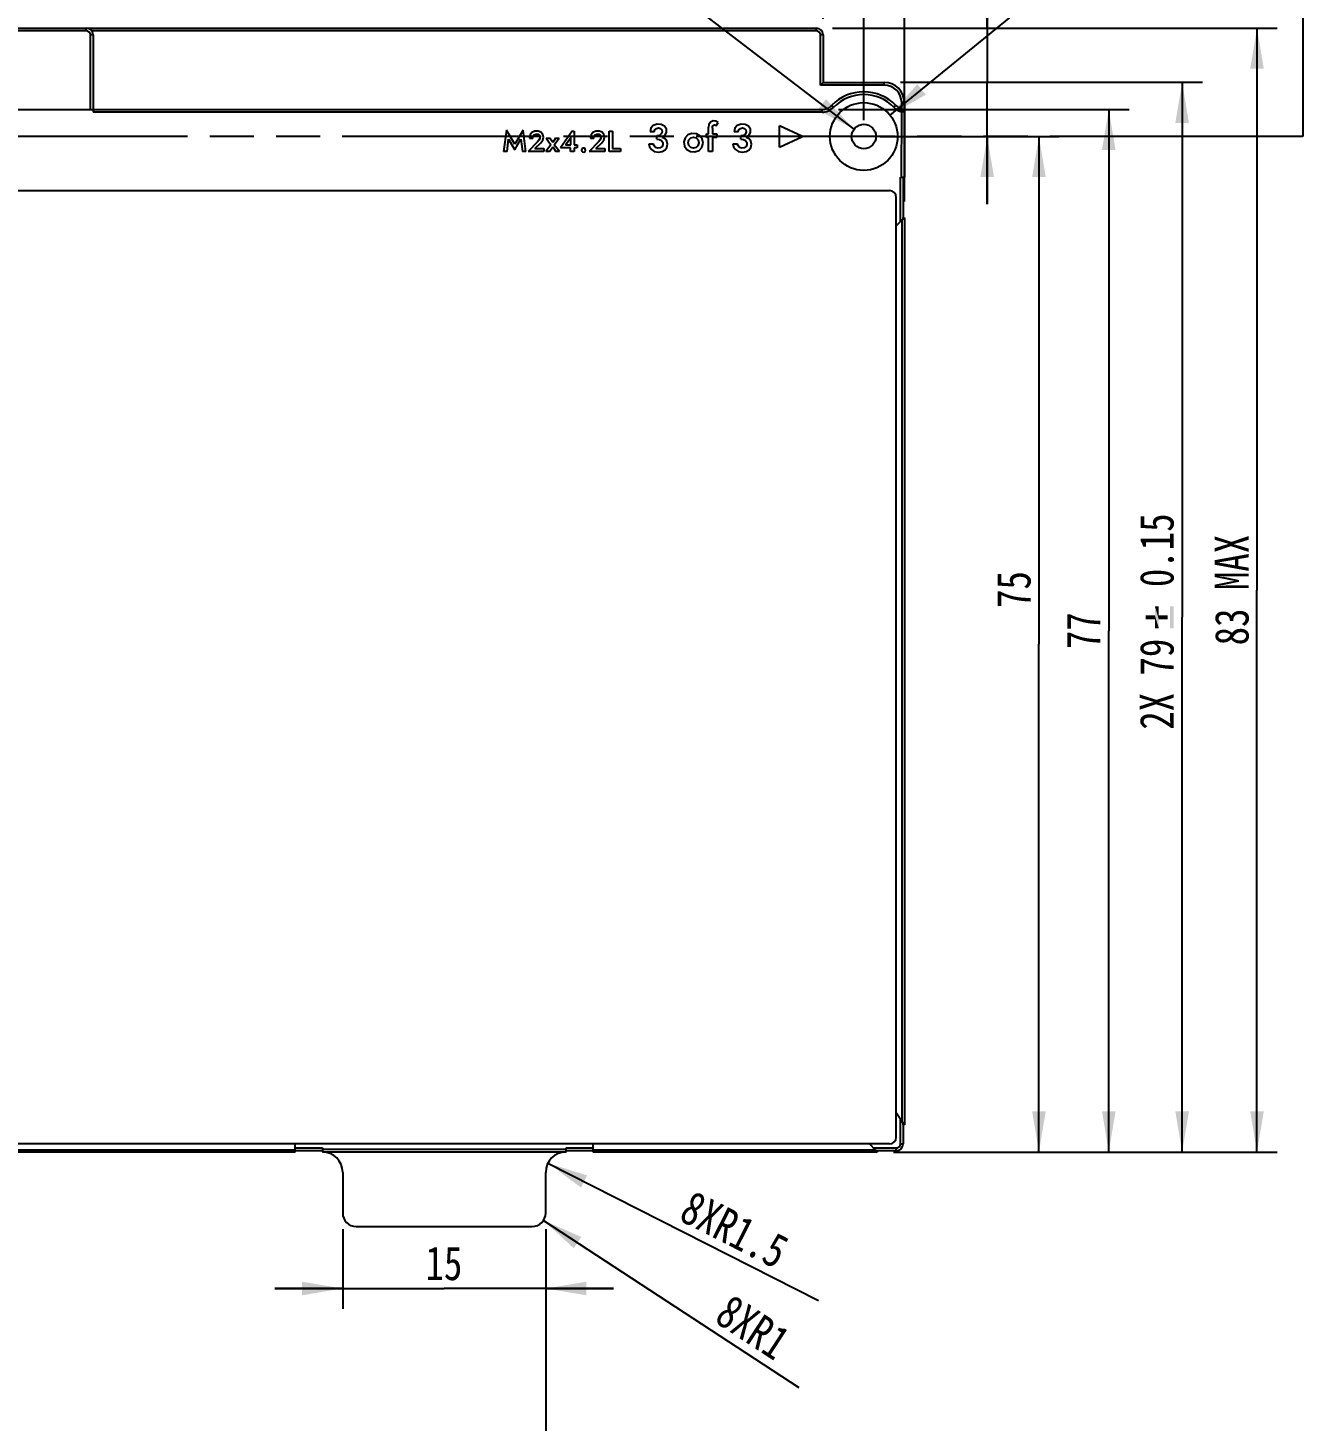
# Model space of a CAD drawing. Header units: millimetres. Extents: x 0 to 594, y 0 to 420.
# Drawn here: x 235.8 to 330.7, y 225.1 to 328 of the extents above; entities that cross this region are included whole.
import ezdxf
from ezdxf.enums import TextEntityAlignment as Align

# ---------------------------------------------------------------- set-up
doc = ezdxf.new("R2010")
doc.units = ezdxf.units.MM
doc.header["$LTSCALE"] = 32.67
doc.linetypes.add('PHANTOM', pattern=[0.8, 0.45, -0.05, 0.1, -0.05, 0.1, -0.05])
doc.layers.get('0').update_dxf_attribs({"linetype": 'CONTINUOUS'})
doc.styles.get("Standard").update_dxf_attribs({"font": 'txt', "width": 0.8})
doc.styles.add('TEXTSTYLE_3', font='symbol_asme.ttf')
doc.dimstyles.new('DIMSTYLE_1', dxfattribs={"dimtxt": 2.5, "dimasz": 3, "dimexe": 1.5, "dimexo": 1.2, "dimtad": 1, "dimdsep": 46, "dimtxsty": 'STANDARD', "dimblk": '_FILLED', "dimblk1": '_FILLED', "dimblk2": '_FILLED', "dimcen": 0.09, "dimazin": 2, "dimtp": 0.01, "dimtm": 0.01, "dimtfac": 1, "dimtofl": 0, "dimtmove": 0, "dimatfit": 3, "dimldrblk": '_FILLED', "dimfxl": 1, "dimtolj": 1, "dimarcsym": 0})
doc.dimstyles.new('DIMSTYLE_2', dxfattribs={"dimtxt": 2.5, "dimasz": 3, "dimexe": 1.5, "dimexo": 1.2, "dimtad": 1, "dimdsep": 46, "dimtxsty": 'STANDARD', "dimblk": '_FILLED', "dimblk1": '_FILLED', "dimblk2": '_FILLED', "dimcen": 0.09, "dimazin": 2, "dimtol": 1, "dimtp": 0.15, "dimtm": 0.15, "dimtfac": 1, "dimtofl": 0, "dimtmove": 0, "dimatfit": 3, "dimldrblk": '_FILLED', "dimfxl": 1, "dimtolj": 1, "dimarcsym": 0})
doc.dimstyles.new('DIMSTYLE_3', dxfattribs={"dimtxt": 2.5, "dimasz": 3, "dimexe": 1.5, "dimexo": 1.2, "dimtad": 1, "dimdsep": 46, "dimtxsty": 'STANDARD', "dimblk": '_FILLED', "dimblk1": '_FILLED', "dimblk2": '_FILLED', "dimcen": 0.09, "dimazin": 2, "dimtp": 0.01, "dimtm": 0.01, "dimtfac": 1, "dimtofl": 0, "dimtmove": 0, "dimatfit": 1, "dimldrblk": '_FILLED', "dimfxl": 1, "dimtolj": 1, "dimarcsym": 0})
doc.dimstyles.new('DIMSTYLE_4', dxfattribs={"dimtxt": 2.5, "dimasz": 3, "dimexe": 1.5, "dimexo": 1.2, "dimtad": 1, "dimdsep": 46, "dimtxsty": 'STANDARD', "dimblk": '_FILLED', "dimblk1": '_FILLED', "dimblk2": '_FILLED', "dimcen": 0.09, "dimazin": 2, "dimtp": 0.01, "dimtm": 0.01, "dimtfac": 1, "dimtofl": 0, "dimtmove": 0, "dimatfit": 3, "dimldrblk": '_FILLED', "dimfxl": 1, "dimtolj": 1, "dimarcsym": 0})
doc.dimstyles.get("Standard").update_dxf_attribs({"dimtxt": 2.5, "dimasz": 3, "dimexe": 1.5, "dimexo": 1.2, "dimtad": 1, "dimdsep": 46, "dimtxsty": 'STANDARD', "dimblk": '_FILLED', "dimblk1": '_FILLED', "dimblk2": '_FILLED', "dimcen": 0.09, "dimazin": 2, "dimtol": 1, "dimtp": 0.01, "dimtm": 0.01, "dimtfac": 1, "dimtofl": 0, "dimtmove": 0, "dimatfit": 3, "dimldrblk": '_FILLED', "dimfxl": 1, "dimtolj": 1, "dimarcsym": 0})

# ---------------------------------------------------------------- blocks, each defined once
blk = doc.blocks.new('_FILLED')
at = {"color": 0, "linetype": 'BYBLOCK'}
blk.add_solid([(0, 0), (-1, 0.167), (-1, -0.167)], dxfattribs=at)
blk = doc.blocks.new('XSEC_FILLED')
at = {"color": 0, "linetype": 'BYBLOCK'}
blk.add_solid([(0, 0), (-1, 0.1875), (-1, -0.1875)], dxfattribs=at)
blk = doc.blocks.new('*D0')
at = {"color": 7, "linetype": 'CONTINUOUS'}
for p, q in [((60.55, 315.17), (60.55, 359.6)), ((300.55, 315.17), (300.55, 359.6)), ((60.55, 358.1), (180.55, 358.1)), ((300.55, 358.1), (180.55, 358.1))]:
    blk.add_line(p, q, dxfattribs=at)
at = {"color": 7, "linetype": 'CONTINUOUS', "xscale": 3, "yscale": 3, "zscale": 3, "rotation": 180}
blk.add_blockref('_FILLED', (60.55, 358.1), dxfattribs=at)
at = {"color": 7, "linetype": 'CONTINUOUS', "xscale": 3, "yscale": 3, "zscale": 3}
blk.add_blockref('_FILLED', (300.55, 358.1), dxfattribs=at)
at = {"color": 7, "linetype": 'CONTINUOUS', "insert": (167.95, 361.22), "char_height": 2.5, "width": 16, "attachment_point": 2, "line_spacing_factor": 0.9}
blk.add_mtext('240 MAX.', dxfattribs=at)
blk = doc.blocks.new('*D12')
at = {"color": 7, "linetype": 'CONTINUOUS'}
for p, q in [((259.05, 239.27), (259.05, 233.39)), ((274.05, 239.27), (274.05, 233.39)), ((259.05, 234.89), (254.05, 234.89)), ((254.05, 234.89), (266.55, 234.89)), ((279.05, 234.89), (266.55, 234.89)), ((274.05, 234.89), (279.05, 234.89))]:
    blk.add_line(p, q, dxfattribs=at)
at = {"color": 7, "linetype": 'CONTINUOUS', "xscale": 3, "yscale": 3, "zscale": 3}
blk.add_blockref('_FILLED', (259.05, 234.89), dxfattribs=at)
at = {"color": 7, "linetype": 'CONTINUOUS', "xscale": 3, "yscale": 3, "zscale": 3, "rotation": 180}
blk.add_blockref('_FILLED', (274.05, 234.89), dxfattribs=at)
at = {"color": 7, "linetype": 'CONTINUOUS', "insert": (266.53, 238.01), "char_height": 2.5, "width": 4, "attachment_point": 2, "line_spacing_factor": 0.9}
blk.add_mtext('15', dxfattribs=at)
blk = doc.blocks.new('*D13')
at = {"color": 7, "linetype": 'CONTINUOUS'}
for p, q in [((87.05, 239.27), (87.05, 218.43)), ((274.05, 239.27), (274.05, 218.43)), ((87.05, 219.93), (180.55, 219.93)), ((274.05, 219.93), (180.55, 219.93))]:
    blk.add_line(p, q, dxfattribs=at)
at = {"color": 7, "linetype": 'CONTINUOUS', "xscale": 3, "yscale": 3, "zscale": 3, "rotation": 180}
blk.add_blockref('_FILLED', (87.05, 219.93), dxfattribs=at)
at = {"color": 7, "linetype": 'CONTINUOUS', "xscale": 3, "yscale": 3, "zscale": 3}
blk.add_blockref('_FILLED', (274.05, 219.93), dxfattribs=at)
at = {"color": 7, "linetype": 'CONTINUOUS', "width": 0.8}
for s, p in [('187', (181.47, 220.56)), ('0.15', (190.36, 220.56))]:
    blk.add_text(s, height=2.5, dxfattribs=at).set_placement(p, align=Align.CENTER)
blk = doc.blocks.new('*D14')
at = {"color": 7, "linetype": 'CONTINUOUS'}
blk.add_line((273.89, 239.92), (292.76, 227.59), dxfattribs=at)
at = {"color": 7, "linetype": 'CONTINUOUS', "xscale": 3, "yscale": 3, "zscale": 3, "rotation": 146.8480400494}
blk.add_blockref('_FILLED', (273.89, 239.92), dxfattribs=at)
at = {"color": 7, "linetype": 'CONTINUOUS', "insert": (287.78, 234.58), "char_height": 2.5, "width": 8, "attachment_point": 1, "rotation": 326.848, "line_spacing_factor": 0.9}
blk.add_mtext('8XR1', dxfattribs=at)
blk = doc.blocks.new('*D15')
at = {"color": 7, "linetype": 'CONTINUOUS'}
blk.add_line((274.21, 244.15), (294.21, 234.01), dxfattribs=at)
at = {"color": 7, "linetype": 'CONTINUOUS', "xscale": 3, "yscale": 3, "zscale": 3, "rotation": 153.1211819284}
blk.add_blockref('_FILLED', (274.21, 244.15), dxfattribs=at)
at = {"color": 7, "linetype": 'CONTINUOUS', "insert": (284.92, 242.22), "char_height": 2.5, "width": 12, "attachment_point": 1, "rotation": 333.1212, "line_spacing_factor": 0.9}
blk.add_mtext('8XR1.5', dxfattribs=at)
blk = doc.blocks.new('*D20')
at = {"color": 7, "linetype": 'CONTINUOUS'}
for p, q in [((297.55, 321.17), (297.55, 340.79)), ((300.55, 315.17), (300.55, 340.79)), ((297.55, 339.29), (287.67, 339.29)), ((287.67, 339.29), (299.05, 339.29)), ((305.55, 339.29), (299.05, 339.29)), ((300.55, 339.29), (305.55, 339.29))]:
    blk.add_line(p, q, dxfattribs=at)
at = {"color": 7, "linetype": 'CONTINUOUS', "xscale": 3, "yscale": 3, "zscale": 3}
blk.add_blockref('_FILLED', (297.55, 339.29), dxfattribs=at)
at = {"color": 7, "linetype": 'CONTINUOUS', "xscale": 3, "yscale": 3, "zscale": 3, "rotation": 180}
blk.add_blockref('_FILLED', (300.55, 339.29), dxfattribs=at)
at = {"color": 7, "linetype": 'CONTINUOUS', "insert": (289.67, 342.42), "char_height": 2.5, "width": 2, "attachment_point": 3, "line_spacing_factor": 0.9}
blk.add_mtext('3', dxfattribs=at)
blk = doc.blocks.new('*D21')
at = {"color": 7, "linetype": 'CONTINUOUS'}
for p, q in [((294.55, 328.67), (294.55, 348.53)), ((300.55, 315.17), (300.55, 348.53)), ((294.55, 347.03), (286.97, 347.03)), ((286.97, 347.03), (297.55, 347.03)), ((305.55, 347.03), (297.55, 347.03)), ((300.55, 347.03), (305.55, 347.03))]:
    blk.add_line(p, q, dxfattribs=at)
at = {"color": 7, "linetype": 'CONTINUOUS', "xscale": 3, "yscale": 3, "zscale": 3}
blk.add_blockref('_FILLED', (294.55, 347.03), dxfattribs=at)
at = {"color": 7, "linetype": 'CONTINUOUS', "xscale": 3, "yscale": 3, "zscale": 3, "rotation": 180}
blk.add_blockref('_FILLED', (300.55, 347.03), dxfattribs=at)
at = {"color": 7, "linetype": 'CONTINUOUS', "insert": (288.97, 350.16), "char_height": 2.5, "width": 2, "attachment_point": 3, "line_spacing_factor": 0.9}
blk.add_mtext('6', dxfattribs=at)
blk = doc.blocks.new('*D22')
at = {"color": 7, "linetype": 'CONTINUOUS'}
for p, q in [((306.67, 327.97), (306.67, 333.18)), ((306.67, 333.18), (306.67, 323.97)), ((295.25, 327.97), (308.17, 327.97)), ((306.67, 314.97), (306.67, 323.97)), ((298.75, 319.97), (308.17, 319.97)), ((306.67, 319.97), (306.67, 314.97))]:
    blk.add_line(p, q, dxfattribs=at)
at = {"color": 7, "linetype": 'CONTINUOUS', "xscale": 3, "yscale": 3, "zscale": 3}
for p, rotation in [((306.67, 327.97), 270), ((306.67, 319.97), 90)]:
    blk.add_blockref('_FILLED', p, dxfattribs=dict(at, rotation=rotation))
at = {"color": 7, "linetype": 'CONTINUOUS', "insert": (303.55, 331.18), "char_height": 2.5, "width": 2, "attachment_point": 1, "rotation": 90, "line_spacing_factor": 0.9}
blk.add_mtext('8', dxfattribs=at)
blk = doc.blocks.new('*D23')
at = {"color": 7, "linetype": 'CONTINUOUS'}
for p, q in [((298.75, 319.97), (311.99, 319.97)), ((310.49, 319.97), (310.49, 282.47)), ((310.49, 244.97), (310.49, 282.47)), ((299.75, 244.97), (311.99, 244.97))]:
    blk.add_line(p, q, dxfattribs=at)
at = {"color": 7, "linetype": 'CONTINUOUS', "xscale": 3, "yscale": 3, "zscale": 3}
for p, rotation in [((310.49, 319.97), 90), ((310.49, 244.97), 270)]:
    blk.add_blockref('_FILLED', p, dxfattribs=dict(at, rotation=rotation))
at = {"color": 7, "linetype": 'CONTINUOUS', "insert": (307.37, 286.51), "char_height": 2.5, "width": 4, "attachment_point": 2, "rotation": 90, "line_spacing_factor": 0.9}
blk.add_mtext('75', dxfattribs=at)
blk = doc.blocks.new('*D24')
at = {"color": 7, "linetype": 'CONTINUOUS'}
for p, q in [((295.67, 321.97), (317.15, 321.97)), ((315.65, 321.97), (315.65, 283.47)), ((315.65, 244.97), (315.65, 283.47)), ((299.75, 244.97), (317.15, 244.97))]:
    blk.add_line(p, q, dxfattribs=at)
at = {"color": 7, "linetype": 'CONTINUOUS', "xscale": 3, "yscale": 3, "zscale": 3}
for p, rotation in [((315.65, 321.97), 90), ((315.65, 244.97), 270)]:
    blk.add_blockref('_FILLED', p, dxfattribs=dict(at, rotation=rotation))
at = {"color": 7, "linetype": 'CONTINUOUS', "insert": (312.52, 283.47), "char_height": 2.5, "width": 4, "attachment_point": 2, "rotation": 90, "line_spacing_factor": 0.9}
blk.add_mtext('77', dxfattribs=at)
blk = doc.blocks.new('*D25')
at = {"color": 7, "linetype": 'CONTINUOUS'}
for p, q in [((300.25, 323.97), (322.57, 323.97)), ((321.07, 323.97), (321.07, 284.47)), ((321.07, 244.97), (321.07, 284.47)), ((299.75, 244.97), (322.57, 244.97))]:
    blk.add_line(p, q, dxfattribs=at)
at = {"color": 7, "linetype": 'CONTINUOUS', "xscale": 3, "yscale": 3, "zscale": 3}
for p, rotation in [((321.07, 323.97), 90), ((321.07, 244.97), 270)]:
    blk.add_blockref('_FILLED', p, dxfattribs=dict(at, rotation=rotation))
at = {"color": 7, "linetype": 'CONTINUOUS', "width": 0.8}
for s, p in [('0.15', (320.44, 289.41)), ('79', (320.44, 281.52)), ('2X', (320.44, 277.52))]:
    blk.add_text(s, height=2.5, rotation=90, dxfattribs=at).set_placement(p, align=Align.CENTER)
blk = doc.blocks.new('*D26')
at = {"color": 7, "linetype": 'CONTINUOUS'}
for p, q in [((295.25, 327.97), (328.1, 327.97)), ((326.6, 327.97), (326.6, 286.47)), ((326.6, 244.97), (326.6, 286.47)), ((299.75, 244.97), (328.1, 244.97))]:
    blk.add_line(p, q, dxfattribs=at)
at = {"color": 7, "linetype": 'CONTINUOUS', "xscale": 3, "yscale": 3, "zscale": 3}
for p, rotation in [((326.6, 327.97), 90), ((326.6, 244.97), 270)]:
    blk.add_blockref('_FILLED', p, dxfattribs=dict(at, rotation=rotation))
at = {"color": 7, "linetype": 'CONTINUOUS', "insert": (323.48, 286.47), "char_height": 2.5, "width": 12, "attachment_point": 2, "rotation": 90, "line_spacing_factor": 0.9}
blk.add_mtext('83 MAX', dxfattribs=at)
blk = doc.blocks.new('*D64')
at = {"color": 7, "linetype": 'CONTINUOUS'}
blk.add_line((296.83, 320.51), (275.34, 336.97), dxfattribs=at)
at = {"color": 7, "linetype": 'CONTINUOUS', "xscale": 3, "yscale": 3, "zscale": 3, "rotation": 322.5750303621}
blk.add_blockref('_FILLED', (296.83, 320.51), dxfattribs=at)
at = {"color": 7, "linetype": 'CONTINUOUS', "insert": (284.34, 334.01), "char_height": 2.5, "width": 13.4231, "attachment_point": 3, "rotation": 322.575, "line_spacing_factor": 0.9, "style": 'TEXTSTYLE_3'}
blk.add_mtext('{\\ftxt;\\W0.0001;\\H0.0001;\\~}{\\ftxt;\\W1.1794871795;\\H2.5; }{\\ftxt;\\W0.0001;\\H0.0001;\\~}\\ftxt;{\\W0.8;1.8}', dxfattribs=at)
blk = doc.blocks.new('*D65')
at = {"color": 7, "linetype": 'CONTINUOUS'}
blk.add_line((299.49, 321.55), (318.16, 336.75), dxfattribs=at)
at = {"color": 7, "linetype": 'CONTINUOUS', "xscale": 3, "yscale": 3, "zscale": 3, "rotation": 219.151826234}
blk.add_blockref('_FILLED', (299.49, 321.55), dxfattribs=at)
at = {"color": 7, "linetype": 'CONTINUOUS', "insert": (312.35, 336.05), "char_height": 2.5, "width": 7.4231, "attachment_point": 1, "rotation": 39.1518, "line_spacing_factor": 0.9, "style": 'TEXTSTYLE_3'}
blk.add_mtext('{\\ftxt;\\W0.0001;\\H0.0001;\\~}{\\ftxt;\\W1.1794871795;\\H2.5; }{\\ftxt;\\W0.0001;\\H0.0001;\\~}\\ftxt;{\\W0.8;5}', dxfattribs=at)

msp = doc.modelspace()

# ---------------------------------------------------------------- linework, layer by layer
at = {"color": 7, "linetype": 'CONTINUOUS'}
for p, q in [((107.2, 327.968), (294.05, 327.968)), ((240.11, 327.768), (227.55, 327.768)), ((240.11, 327.768), (240.11, 327.968)), ((240.61, 327.468), (240.41, 327.468)), ((240.41, 321.968), (240.41, 327.468)), ((294.05, 327.768), (240.51, 327.768)), ((240.61, 327.468), (240.61, 321.968)), ((294.05, 327.768), (294.05, 327.968)), ((294.55, 327.468), (294.35, 327.468)), ((294.35, 323.768), (294.35, 327.468)), ((294.55, 327.468), (294.55, 323.968)), ((294.35, 323.768), (294.55, 323.968)), ((299.05, 323.768), (294.35, 323.768)), ((294.55, 323.968), (299.05, 323.968)), ((299.05, 323.768), (299.05, 323.968)), ((329.998, 323.968), (329.998, 319.968)), ((295.329, 322.13), (295.185, 322.27)), ((299.773, 322.128), (299.916, 322.267)), ((300.55, 322.468), (300.35, 322.468)), ((300.35, 322.005), (300.35, 322.468)), ((300.55, 322.468), (300.55, 316.968)), ((66.63, 321.968), (294.469, 321.968)), ((240.61, 321.968), (240.61, 321.768)), ((294.469, 321.768), (240.61, 321.768)), ((294.469, 321.768), (294.469, 321.968)), ((300.342, 316.968), (300.35, 321.798)), ((300.55, 321.798), (300.35, 321.798)), ((300.396, 321.989), (300.397, 321.992)), ((271.148, 320.429), (270.943, 318.855)), ((271.763, 319.412), (271.148, 320.429)), ((272.38, 320.429), (271.763, 319.412)), ((272.586, 318.855), (272.38, 320.429)), ((275.997, 320.354), (275.151, 319.142)), ((275.997, 320.354), (276.149, 320.354)), ((276.149, 320.354), (276.149, 319.36)), ((278.74, 320.354), (278.993, 320.354)), ((278.74, 318.855), (278.74, 320.354)), ((278.993, 320.354), (278.993, 319.082)), ((282.074, 320.323), (281.756, 320.323)), ((282.262, 319.76), (282.262, 320.014)), ((285.927, 320.169), (286.071, 320.169)), ((285.927, 319.897), (285.927, 320.169)), ((286.071, 320.169), (286.071, 320.655)), ((286.373, 320.595), (286.373, 320.169)), ((286.373, 320.169), (286.682, 320.169)), ((286.65, 320.751), (286.793, 320.992)), ((286.682, 320.169), (286.682, 319.897)), ((288.281, 320.323), (287.964, 320.323)), ((288.469, 319.76), (288.469, 320.014)), ((293.011, 319.965), (291.332, 320.752)), ((291.332, 319.179), (291.332, 320.752)), ((271.204, 318.855), (271.307, 319.767)), ((271.307, 319.767), (271.763, 318.994)), ((271.763, 318.994), (272.222, 319.767)), ((272.222, 319.767), (272.324, 318.855)), ((273.454, 319.585), (272.762, 318.855)), ((273.094, 319.823), (272.843, 319.823)), ((273.257, 319.09), (273.681, 319.508)), ((273.257, 319.09), (273.906, 319.09)), ((273.906, 319.09), (273.906, 318.855)), ((274.441, 319.362), (274.065, 318.855)), ((274.086, 319.84), (274.351, 319.84)), ((274.086, 319.84), (274.441, 319.362)), ((274.33, 318.855), (274.566, 319.193)), ((274.566, 319.532), (274.351, 319.84)), ((274.78, 319.84), (274.566, 319.532)), ((274.566, 319.193), (274.802, 318.855)), ((274.686, 319.362), (275.039, 319.84)), ((275.061, 318.855), (274.686, 319.362)), ((274.78, 319.84), (275.039, 319.84)), ((275.89, 319.142), (275.151, 319.142)), ((275.522, 319.341), (275.905, 319.902)), ((275.522, 319.341), (275.905, 319.341)), ((275.89, 318.855), (275.89, 319.142)), ((275.905, 319.341), (275.905, 319.902)), ((276.149, 319.36), (276.385, 319.36)), ((276.385, 319.142), (276.149, 319.142)), ((276.149, 319.142), (276.149, 318.855)), ((276.385, 319.36), (276.385, 319.142)), ((277.962, 319.585), (277.27, 318.855)), ((277.602, 319.823), (277.351, 319.823)), ((277.765, 319.09), (278.189, 319.508)), ((277.765, 319.09), (278.414, 319.09)), ((278.414, 319.09), (278.414, 318.855)), ((278.993, 319.082), (279.588, 319.082)), ((279.588, 319.082), (279.588, 318.855)), ((281.671, 319.426), (282.011, 319.426)), ((284.349, 319.869), (284.258, 319.566)), ((284.624, 319.296), (284.573, 319.52)), ((285.307, 319.723), (285.355, 319.499)), ((285.585, 319.165), (285.672, 319.471)), ((286.071, 319.897), (285.927, 319.897)), ((286.071, 318.855), (286.071, 319.897)), ((286.682, 319.897), (286.373, 319.897)), ((286.373, 319.897), (286.373, 318.855)), ((287.878, 319.426), (288.218, 319.426)), ((291.332, 319.179), (293.011, 319.965)), ((271.204, 318.855), (270.943, 318.855)), ((272.586, 318.855), (272.324, 318.855)), ((273.906, 318.855), (272.762, 318.855)), ((274.33, 318.855), (274.065, 318.855)), ((275.061, 318.855), (274.802, 318.855)), ((276.149, 318.855), (275.89, 318.855)), ((278.414, 318.855), (277.27, 318.855)), ((279.588, 318.855), (278.74, 318.855)), ((286.373, 318.855), (286.071, 318.855)), ((300.25, 316.968), (300.55, 316.968)), ((300.25, 313.668), (300.25, 316.968)), ((300.45, 316.968), (300.45, 313.968)), ((61.65, 315.968), (299.45, 315.968)), ((299.95, 246.068), (299.95, 315.468)), ((300.459, 313.914), (300.43, 313.861)), ((300.47, 313.968), (300.459, 313.914)), ((300.47, 313.968), (300.55, 313.968)), ((300.47, 313.808), (300.47, 313.968)), ((300.528, 313.914), (300.55, 313.968)), ((300.55, 313.968), (300.55, 246.968)), ((299.95, 313.368), (300.39, 313.808)), ((300.39, 247.208), (300.39, 313.808)), ((300.39, 247.208), (299.95, 247.868)), ((300.25, 245.568), (300.25, 247.418)), ((300.47, 247.128), (300.39, 247.208)), ((300.39, 247.208), (300.43, 247.128)), ((300.45, 246.968), (300.45, 245.568)), ((300.47, 246.968), (300.47, 247.208)), ((300.55, 246.968), (300.47, 246.968)), ((299.45, 245.568), (61.65, 245.568)), ((216.55, 245.128), (255.55, 245.128)), ((255.55, 244.968), (216.55, 244.968)), ((255.55, 244.968), (255.55, 245.568)), ((255.55, 245.268), (257.55, 245.268)), ((257.55, 245.068), (255.55, 245.068)), ((257.55, 245.268), (257.55, 244.968)), ((257.55, 245.175), (275.55, 245.172)), ((275.55, 244.968), (257.55, 244.968)), ((275.55, 245.268), (277.55, 245.268)), ((275.55, 244.968), (275.55, 245.268)), ((277.55, 245.068), (275.55, 245.068)), ((277.55, 244.968), (277.55, 245.568)), ((277.55, 245.128), (298.398, 245.128)), ((298.55, 244.968), (277.55, 244.968)), ((297.98, 245.568), (298.398, 245.128)), ((298.265, 245.268), (299.95, 245.268)), ((298.398, 245.048), (298.55, 245.048)), ((298.499, 245.058), (298.448, 245.088)), ((298.55, 245.048), (298.499, 245.058)), ((298.499, 244.989), (298.55, 244.968)), ((299.95, 245.068), (298.55, 245.068)), ((298.55, 245.048), (298.55, 244.968)), ((299.95, 245.068), (299.95, 245.268)), ((300.25, 245.568), (300.45, 245.568)), ((259.05, 243.468), (259.05, 240.468)), ((274.05, 240.468), (274.05, 243.468)), ((260.05, 239.468), (273.05, 239.468))]:
    msp.add_line(p, q, dxfattribs=at)
at = {"color": 7, "linetype": 'PHANTOM'}
for p, q in [((325.998, 319.968), (38.904, 319.968)), ((329.998, 319.968), (325.998, 319.968))]:
    msp.add_line(p, q, dxfattribs=at)
at = {"color": 7, "linetype": 'CONTINUOUS'}
for points in [[(286.793, 320.992), (286.624, 321.099), (286.417, 321.113), (286.222, 321.038), (286.1, 320.866), (286.071, 320.655)], [(300.35, 321.798), (300.365, 321.862), (300.375, 321.914), (300.388, 321.95), (300.395, 321.975), (300.396, 321.989)], [(273.032, 320.27), (272.892, 320.082), (272.843, 319.823)], [(273.681, 319.508), (273.83, 319.703), (273.886, 319.915), (273.84, 320.118), (273.702, 320.281), (273.487, 320.371), (273.241, 320.367), (273.032, 320.27)], [(273.094, 319.823), (273.118, 319.977), (273.196, 320.092), (273.318, 320.148), (273.458, 320.14), (273.571, 320.068), (273.622, 319.956), (273.614, 319.829)], [(277.54, 320.27), (277.4, 320.082), (277.351, 319.823)], [(278.189, 319.508), (278.338, 319.703), (278.394, 319.915), (278.348, 320.118), (278.21, 320.281), (277.995, 320.371), (277.749, 320.367), (277.54, 320.27)], [(277.602, 319.823), (277.626, 319.977), (277.704, 320.092), (277.826, 320.148), (277.966, 320.14), (278.079, 320.068), (278.13, 319.956), (278.122, 319.829)], [(281.999, 320.781), (281.818, 320.584), (281.756, 320.323)], [(282.646, 319.901), (282.877, 320.056), (282.985, 320.281), (282.963, 320.52), (282.827, 320.727), (282.586, 320.859), (282.28, 320.88), (281.999, 320.781)], [(282.074, 320.323), (282.116, 320.467), (282.234, 320.569), (282.39, 320.6), (282.53, 320.566), (282.624, 320.462), (282.65, 320.311)], [(282.65, 320.311), (282.592, 320.157), (282.454, 320.05), (282.262, 320.014)], [(284.855, 320.189), (284.554, 320.081), (284.349, 319.869)], [(285.672, 319.471), (285.619, 319.789), (285.447, 320.029), (285.182, 320.167), (284.855, 320.189)], [(286.373, 320.595), (286.378, 320.678), (286.4, 320.754), (286.444, 320.808), (286.51, 320.826), (286.584, 320.812)], [(286.584, 320.812), (286.609, 320.797), (286.632, 320.777), (286.65, 320.751)], [(288.206, 320.781), (288.025, 320.584), (287.964, 320.323)], [(288.854, 319.901), (289.085, 320.056), (289.192, 320.281), (289.17, 320.52), (289.034, 320.727), (288.794, 320.859), (288.488, 320.88), (288.206, 320.781)], [(288.281, 320.323), (288.323, 320.467), (288.441, 320.569), (288.598, 320.6), (288.738, 320.566), (288.832, 320.462), (288.857, 320.311)], [(288.857, 320.311), (288.8, 320.157), (288.662, 320.05), (288.469, 320.014)], [(273.614, 319.829), (273.553, 319.705), (273.454, 319.585)], [(276.736, 319.07), (276.695, 318.984), (276.711, 318.893), (276.776, 318.83), (276.87, 318.816), (276.956, 318.863)], [(276.956, 318.863), (276.995, 318.948), (276.977, 319.036), (276.914, 319.097), (276.822, 319.112), (276.736, 319.07)], [(278.122, 319.829), (278.061, 319.705), (277.962, 319.585)], [(281.671, 319.426), (281.719, 319.194), (281.858, 318.999), (282.075, 318.867)], [(282.33, 319.113), (282.164, 319.162), (282.051, 319.272), (282.011, 319.426)], [(282.075, 318.867), (282.377, 318.82), (282.652, 318.864), (282.868, 318.984), (283.003, 319.168), (283.048, 319.397), (283.003, 319.616), (282.866, 319.789), (282.646, 319.901)], [(282.262, 319.76), (282.451, 319.738), (282.603, 319.661), (282.691, 319.532), (282.705, 319.376), (282.644, 319.227), (282.506, 319.132), (282.33, 319.113)], [(284.258, 319.566), (284.306, 319.245), (284.476, 319.001), (284.745, 318.857), (285.078, 318.834)], [(284.573, 319.52), (284.628, 319.734), (284.771, 319.876)], [(285.157, 319.146), (284.96, 319.097), (284.762, 319.152), (284.624, 319.296)], [(284.771, 319.876), (284.97, 319.926), (285.169, 319.87), (285.307, 319.723)], [(285.078, 318.834), (285.382, 318.945), (285.585, 319.165)], [(285.355, 319.499), (285.299, 319.286), (285.157, 319.146)], [(287.878, 319.426), (287.927, 319.194), (288.065, 318.999), (288.283, 318.867)], [(288.538, 319.113), (288.371, 319.162), (288.258, 319.272), (288.218, 319.426)], [(288.283, 318.867), (288.585, 318.82), (288.86, 318.864), (289.075, 318.984), (289.211, 319.168), (289.255, 319.397), (289.21, 319.616), (289.073, 319.789), (288.854, 319.901)], [(288.469, 319.76), (288.658, 319.738), (288.811, 319.661), (288.899, 319.532), (288.912, 319.376), (288.852, 319.227), (288.714, 319.132), (288.538, 319.113)], [(300.39, 313.808), (300.47, 313.861), (300.528, 313.914)], [(300.43, 247.128), (300.459, 247.048), (300.47, 246.968)], [(300.55, 246.968), (300.528, 247.048), (300.47, 247.128)], [(298.398, 245.128), (298.448, 245.048), (298.499, 244.989)]]:
    msp.add_lwpolyline(points, dxfattribs=at)
for radius in [2.5, 0.9]:
    msp.add_circle((297.55, 319.968), radius, dxfattribs=at)
for centre, radius, start, end in [((240.11, 327.468), 0.5, 0, 90), ((240.11, 327.468), 0.3, 0, 90), ((294.05, 327.468), 0.5, 0, 90), ((294.05, 327.468), 0.3, 0, 90), ((297.55, 319.968), 3.3, 44.17498, 135.75928), ((299.05, 322.468), 1.5, 0, 90), ((299.05, 322.468), 1.3, 0, 90), ((294.469, 322.968), 1, 270, 315.75928), ((294.469, 322.968), 1.2, 270, 315.75928), ((297.55, 319.968), 3.1, 44.17495, 135.75928), ((300.634, 322.964), 1.2, 224.17507, 256.30892), ((300.634, 322.964), 1, 224.17498, 256.30892), ((300.35, 321.798), 0.2, 0, 76.30892), ((299.45, 315.468), 0.5, 0, 90), ((299.45, 246.068), 0.5, 270, 360), ((257.55, 243.468), 1.5, 0, 90), ((275.55, 243.468), 1.5, 90, 180), ((299.95, 245.568), 0.5, 270, 360), ((299.95, 245.568), 0.3, 270, 360), ((260.05, 240.468), 1, 180, 270), ((273.05, 240.468), 1, 270, 360)]:
    msp.add_arc(centre, radius, start, end, dxfattribs=at)
for points in [[(319.054, 284.601), (319.054, 285.276), (319.346, 283.652)], [(319.346, 284.309), (319.346, 283.652), (319.054, 285.276)], [(319.346, 284.601), (319.346, 284.309), (319.054, 285.276)], [(319.346, 284.601), (319.054, 285.276), (319.346, 285.276)], [(320.167, 285.276), (320.44, 283.652), (320.167, 283.652)], [(320.44, 283.652), (320.167, 285.276), (320.44, 285.276)], [(318.378, 284.601), (319.054, 284.309), (318.378, 284.309)], [(319.054, 284.309), (318.378, 284.601), (319.054, 284.601)], [(319.054, 284.309), (319.054, 284.601), (319.346, 283.652)], [(319.054, 284.309), (319.346, 283.652), (319.054, 283.652)], [(319.346, 284.601), (320.002, 284.309), (319.346, 284.309)], [(320.002, 284.309), (319.346, 284.601), (320.002, 284.601)]]:
    msp.add_solid(points, dxfattribs=at)

# ---------------------------------------------------------------- dimensions: what is measured, and where the dimension line sits
dim = msp.add_linear_dim(base=(300.55, 358.099), p1=(60.55, 313.968), p2=(300.55, 313.968), text='<> MAX.', dimstyle='DIMSTYLE_1', dxfattribs=at)
dim.commit()
dim.dimension.update_dxf_attribs({"geometry": '*D0', "text_midpoint": (167.952, 358.099), "dimtype": 160})
for base, p1, p2, dimstyle, picture, middle in [((300.55, 347.034), (294.55, 327.468), (300.55, 313.968), 'DIMSTYLE_1', '*D21', (287.966, 347.034)), ((274.05, 219.934), (87.05, 240.468), (274.05, 240.468), 'DIMSTYLE_2', '*D13', (186.417, 219.934)), ((274.05, 234.887), (259.05, 240.468), (274.05, 240.468), 'DIMSTYLE_1', '*D12', (266.842, 234.887))]:
    dim = msp.add_linear_dim(base=base, p1=p1, p2=p2, dimstyle=dimstyle, dxfattribs=at)
    dim.commit()
    dim.dimension.update_dxf_attribs({"geometry": picture, "text_midpoint": middle, "dimtype": 160})
for p1, p2, picture, middle in [((296.835, 320.515), (298.264, 319.421), '*D64', (281.2, 334.84)), ((299.488, 321.546), (295.611, 318.389), '*D65', (316.199, 337.569))]:
    dim = msp.add_diameter_dim_2p(p1=p1, p2=p2, text='{\\fSymbol_ASME;\\W1.0;⌀}<>', dimstyle='DIMSTYLE_3', override={"dimpost": '<>'}, dxfattribs=at)
    dim.commit()
    dim.dimension.update_dxf_attribs({"geometry": picture, "text_midpoint": middle, "dimtype": 163})
for base, p1, p2, angle, picture, middle in [((297.55, 339.292), (300.55, 313.968), (297.55, 319.968), 180, '*D20', (288.733, 339.292)), ((306.671, 319.968), (294.05, 327.968), (297.55, 319.968), 270, '*D22', (306.671, 332.183)), ((315.645, 244.968), (294.469, 321.968), (298.55, 244.968), 270, '*D24', (315.645, 283.468)), ((310.494, 319.968), (298.55, 244.968), (297.55, 319.968), 90, '*D23', (310.494, 286.575))]:
    dim = msp.add_linear_dim(base=base, p1=p1, p2=p2, angle=angle, dimstyle='DIMSTYLE_1', dxfattribs=at)
    dim.commit()
    dim.dimension.update_dxf_attribs({"geometry": picture, "text_midpoint": middle, "dimtype": 160})
for base, p1, p2, angle, text, dimstyle, picture, middle in [((326.602, 327.968), (298.55, 244.968), (294.05, 327.968), 90, '<> MAX', 'DIMSTYLE_1', '*D26', (326.602, 286.468)), ((321.065, 244.968), (299.05, 323.968), (298.55, 244.968), 270, '2X<>', 'DIMSTYLE_2', '*D25', (321.065, 284.468))]:
    dim = msp.add_linear_dim(base=base, p1=p1, p2=p2, angle=angle, text=text, dimstyle=dimstyle, dxfattribs=at)
    dim.commit()
    dim.dimension.update_dxf_attribs({"geometry": picture, "text_midpoint": middle, "dimtype": 160})
for center, mpoint, picture, middle in [((275.55, 243.468), (274.212, 244.146), '*D15', (288.857, 236.722)), ((273.05, 240.468), (273.887, 239.921), '*D14', (289.415, 229.778))]:
    dim = msp.add_radius_dim(center=center, mpoint=mpoint, text='8XR<>', dimstyle='DIMSTYLE_4', override={"dimpost": '<>'}, dxfattribs=at)
    dim.commit()
    dim.dimension.update_dxf_attribs({"geometry": picture, "text_midpoint": middle, "dimtype": 164})

# ---------------------------------------------------------------- leaders
msp.add_leader([(329.998, 337.084), (329.998, 323.968)], dimstyle='STANDARD', override={"dimasz": 4, "dimtad": 0, "dimldrblk": 'XSEC_FILLED'}, dxfattribs=at)

doc.saveas('drawing.dxf')
